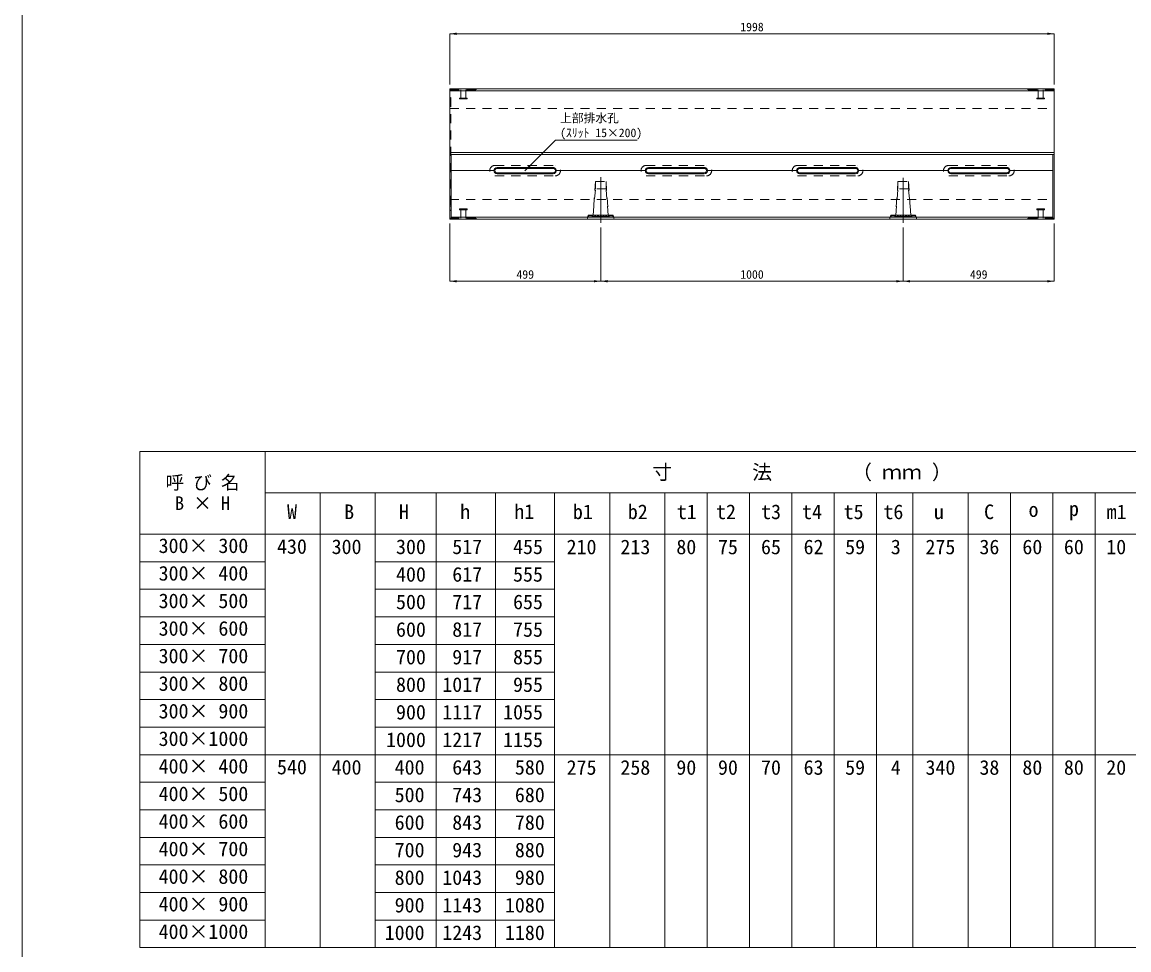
# Model space of a CAD drawing. Units: millimetres at full size. Extents: x 289 to 42849, y -1182 to 27464.
# Drawn here: x 27925 to 31583, y 18213 to 21280 of the extents above; entities that cross this region are included whole.
import ezdxf
from ezdxf.enums import TextEntityAlignment as Align

# ---------------------------------------------------------------- set-up
doc = ezdxf.new("R2010")
doc.units = ezdxf.units.MM
doc.header["$LTSCALE"] = 40
doc.linetypes.add('USER2', pattern=[1.35, 0.75, -0.6])
doc.linetypes.add('USER3', pattern=[28.575, 19.05, -3.175, 3.175, -3.175])
for name, color, linetype, lineweight in [('0_2', 7, 'Continuous', 20), ('ハッチング', 8, 'Continuous', 5), ('側溝', 7, 'Continuous', 5), ('外形線', 27, 'Continuous', 5), ('寸法線', 7, 'Continuous', 9), ('本体', 2, 'Continuous', 9), ('枠', 5, 'Continuous', 5), ('ｲﾝｻｰﾄ', 3, 'USER2', 5)]:
    doc.layers.add(name, color=color, linetype=linetype, lineweight=lineweight)
doc.styles.add('ＭＳ ゴシック', font='')
doc.styles.get('ＭＳ ゴシック').set_extended_font_data('MS Gothic')

# ---------------------------------------------------------------- blocks, each defined once
blk = doc.blocks.new('filled_arrow')
at = {"color": 0, "linetype": 'Continuous', "lineweight": -2}
blk.add_solid([(7.5, 1.25), (0, 0), (7.5, -1.25)], dxfattribs=at)

msp = doc.modelspace()

# ---------------------------------------------------------------- hatches: boundary and pattern name
at = {"layer": 'ハッチング'}
h = msp.add_hatch(dxfattribs=at)
h.set_pattern_fill('USER', color=256, style=0, pattern_type=2)
h.set_pattern_definition([(135, (29957.33, 20420.11), (-0.67352, -0.67352), [])])
h.paths.add_polyline_path([(29797.33, 20642.11), (29797.33, 20639.61), (29807.83, 20639.61, -0.41421), (29809.08, 20638.36), (29809.08, 20636.36, 0.41421), (29810.33, 20635.11), (29864.33, 20635.11, 0.38896), (29865.58, 20636.36), (29865.58, 20638.36, -0.41421), (29866.83, 20639.61), (29877.33, 20639.61), (29877.33, 20642.11), (29863.08, 20642.11), (29863.08, 20637.11), (29856.58, 20637.11), (29856.58, 20642.11), (29854.08, 20642.11), (29854.08, 20637.11), (29847.58, 20637.11), (29847.58, 20642.11), (29845.08, 20642.11), (29845.08, 20637.11), (29838.58, 20637.11), (29838.58, 20642.11), (29836.08, 20642.11), (29836.08, 20637.11), (29829.58, 20637.11), (29829.58, 20642.11), (29827.08, 20642.11), (29827.08, 20637.11), (29820.58, 20637.11), (29820.58, 20642.11), (29818.08, 20642.11), (29818.08, 20637.11), (29811.58, 20637.11), (29811.58, 20642.11)])
h = msp.add_hatch(dxfattribs=at)
h.set_pattern_fill('USER', color=256, style=0, pattern_type=2)
h.set_pattern_definition([(135, (30957.33, 20420.11), (-0.67352, -0.67352), [])])
h.paths.add_polyline_path([(30797.33, 20642.11), (30797.33, 20639.61), (30807.83, 20639.61, -0.41421), (30809.08, 20638.36), (30809.08, 20636.36, 0.41421), (30810.33, 20635.11), (30864.33, 20635.11, 0.38896), (30865.58, 20636.36), (30865.58, 20638.36, -0.41421), (30866.83, 20639.61), (30877.33, 20639.61), (30877.33, 20642.11), (30863.08, 20642.11), (30863.08, 20637.11), (30856.58, 20637.11), (30856.58, 20642.11), (30854.08, 20642.11), (30854.08, 20637.11), (30847.58, 20637.11), (30847.58, 20642.11), (30845.08, 20642.11), (30845.08, 20637.11), (30838.58, 20637.11), (30838.58, 20642.11), (30836.08, 20642.11), (30836.08, 20637.11), (30829.58, 20637.11), (30829.58, 20642.11), (30827.08, 20642.11), (30827.08, 20637.11), (30820.58, 20637.11), (30820.58, 20642.11), (30818.08, 20642.11), (30818.08, 20637.11), (30811.58, 20637.11), (30811.58, 20642.11)])

# ---------------------------------------------------------------- linework, layer by layer
at = {"layer": '0_2', "color": 4, "linetype": 'USER2', "lineweight": 5}
for p, q in [((29423.33, 21055.91), (29338.33, 21055.91)), ((29423.33, 21055.91), (29427.33, 21059.11)), ((31251.32, 21055.91), (31247.32, 21059.11)), ((31251.32, 21055.91), (31336.32, 21055.91)), ((29423.33, 20632.31), (29338.33, 20632.31)), ((29423.33, 20632.31), (29427.33, 20629.11)), ((31251.32, 20632.31), (31247.32, 20629.11)), ((31251.32, 20632.31), (31336.32, 20632.31))]:
    msp.add_line(p, q, dxfattribs=at)
at = {"layer": '0_2', "linetype": 'USER2', "lineweight": 9}
for p, q in [((29819.83, 20753.39), (29812.33, 20642.11)), ((29819.83, 20729.36), (29819.83, 20753.39)), ((29819.83, 20753.39), (29854.83, 20753.39)), ((29819.83, 20728.56), (29819.83, 20753.39)), ((29854.83, 20753.39), (29854.83, 20728.56)), ((29854.83, 20728.56), (29854.83, 20753.39)), ((29854.83, 20753.39), (29862.33, 20642.11)), ((30819.83, 20753.39), (30812.33, 20642.11)), ((30819.83, 20729.36), (30819.83, 20753.39)), ((30819.83, 20753.39), (30854.83, 20753.39)), ((30819.83, 20728.56), (30819.83, 20753.39)), ((30854.83, 20753.39), (30854.83, 20728.56)), ((30854.83, 20728.56), (30854.83, 20753.39)), ((30854.83, 20753.39), (30862.33, 20642.11)), ((29812.33, 20642.11), (29819.83, 20728.56)), ((29854.83, 20728.56), (29819.83, 20728.56)), ((29862.33, 20642.11), (29854.83, 20728.56)), ((30812.33, 20642.11), (30819.83, 20728.56)), ((30854.83, 20728.56), (30819.83, 20728.56)), ((30862.33, 20642.11), (30854.83, 20728.56))]:
    msp.add_line(p, q, dxfattribs=at)
at = {"layer": '0_2', "lineweight": 9}
for p, q in [((29792.33, 20629.11), (29882.33, 20629.11)), ((30792.33, 20629.11), (30882.33, 20629.11))]:
    msp.add_line(p, q, dxfattribs=at)
at = {"layer": '0_2'}
for p, q in [((28314.38, 19860.7), (32347.88, 19860.7)), ((28314.38, 19860.7), (28314.38, 18220.48)), ((28727.79, 19860.7), (28727.79, 18220.48)), ((28727.79, 19724.02), (32074.51, 19724.02)), ((28910.04, 19724.02), (28910.04, 18220.48)), ((29092.28, 19724.02), (29092.28, 18220.48)), ((29293.26, 19724.02), (29293.26, 18220.48)), ((29489.01, 19724.02), (29489.01, 18220.48)), ((29684.76, 19724.02), (29684.76, 18220.48)), ((29867.01, 19724.02), (29867.01, 18220.48)), ((30049.26, 19724.02), (30049.26, 18220.48)), ((30189.26, 19724.02), (30189.26, 18220.48)), ((30329.26, 19724.02), (30329.26, 18220.48)), ((30469.26, 19724.02), (30469.26, 18220.48)), ((30609.26, 19724.02), (30609.26, 18220.48)), ((30749.26, 19724.02), (30749.26, 18220.48)), ((30869.26, 19724.02), (30869.26, 18220.48)), ((31052.26, 19724.02), (31052.26, 18220.48)), ((31192.26, 19724.02), (31192.26, 18220.48)), ((31332.26, 19724.02), (31332.26, 18220.48)), ((31472.26, 19724.02), (31472.26, 18220.48)), ((28314.38, 19587.33), (32347.88, 19587.33)), ((28727.79, 19496.21), (28314.38, 19496.21)), ((29092.28, 19496.21), (29684.76, 19496.21)), ((28727.79, 19405.08), (28314.38, 19405.08)), ((29092.28, 19405.08), (29684.76, 19405.08)), ((28727.79, 19313.96), (28314.38, 19313.96)), ((29092.28, 19313.96), (29684.76, 19313.96)), ((28727.79, 19222.83), (28314.38, 19222.83)), ((29092.28, 19222.83), (29684.76, 19222.83)), ((28727.79, 19131.71), (28314.38, 19131.71)), ((29092.28, 19131.71), (29684.76, 19131.71)), ((28727.79, 19040.59), (28314.38, 19040.59)), ((29092.28, 19040.59), (29684.76, 19040.59)), ((28727.79, 18949.46), (28314.38, 18949.46)), ((29092.28, 18949.46), (29684.76, 18949.46)), ((32347.88, 18858.34), (28314.38, 18858.34)), ((28727.79, 18858.34), (28314.38, 18858.34)), ((28727.79, 18767.22), (28314.38, 18767.22)), ((29092.28, 18767.22), (29684.76, 18767.22)), ((28727.79, 18676.09), (28314.38, 18676.09)), ((29092.28, 18676.09), (29684.76, 18676.09)), ((28727.79, 18584.97), (28314.38, 18584.97)), ((29092.28, 18584.97), (29684.76, 18584.97)), ((28727.79, 18493.85), (28314.38, 18493.85)), ((29092.28, 18493.85), (29684.76, 18493.85)), ((28727.79, 18402.72), (28314.38, 18402.72)), ((29092.28, 18402.72), (29684.76, 18402.72)), ((28727.79, 18311.6), (28314.38, 18311.6)), ((29092.28, 18311.6), (29684.76, 18311.6)), ((28314.38, 18220.48), (32347.88, 18220.48)), ((28727.79, 18220.48), (28314.38, 18220.48))]:
    msp.add_line(p, q, dxfattribs=at)
at = {"layer": '0_2', "lineweight": 9}
for points in [[(29796.33, 20642.11), (29792.33, 20629.11), (29882.33, 20629.11), (29878.33, 20642.11)], [(30796.33, 20642.11), (30792.33, 20629.11), (30882.33, 20629.11), (30878.33, 20642.11)]]:
    msp.add_lwpolyline(points, close=True, dxfattribs=at)
at = {"layer": '側溝', "color": 2, "lineweight": 20}
for p, q in [((29338.33, 21059.11), (31336.32, 21059.11)), ((29338.33, 21059.11), (29338.33, 20629.11)), ((31336.32, 21059.11), (31336.32, 20629.11)), ((29338.33, 20629.11), (31336.32, 20629.11))]:
    msp.add_line(p, q, dxfattribs=at)
at = {"layer": '側溝'}
for p, q in [((29338.33, 21053.11), (31336.32, 21053.11)), ((29342.83, 20842.11), (29342.83, 20629.11)), ((31331.82, 20842.11), (31331.82, 20629.11)), ((29342.83, 20635.11), (31331.82, 20635.11))]:
    msp.add_line(p, q, dxfattribs=at)
at = {"layer": '側溝', "linetype": 'USER2'}
for p, q in [((29338.33, 21032.11), (29341.53, 21030.11)), ((29338.33, 21014.11), (29341.53, 21016.11)), ((29341.53, 21030.11), (29341.53, 20658.12)), ((29487.75, 20806.39), (29686.92, 20806.39)), ((29987.75, 20806.39), (30186.91, 20806.39)), ((30487.74, 20806.39), (30686.91, 20806.39)), ((30987.74, 20806.39), (31186.91, 20806.39)), ((29487.85, 20771.84), (29686.81, 20771.84)), ((29987.85, 20771.84), (30186.81, 20771.84)), ((30487.85, 20771.84), (30686.8, 20771.84)), ((30987.85, 20771.84), (31186.8, 20771.84)), ((29338.33, 20674.12), (29341.53, 20672.11)), ((29338.33, 20656.11), (29341.53, 20658.12))]:
    msp.add_line(p, q, dxfattribs=at)
at = {"layer": '側溝', "linetype": 'USER2', "lineweight": 9}
for p, q in [((29338.33, 20994.11), (31336.32, 20994.11)), ((29338.33, 20694.11), (31336.32, 20694.11))]:
    msp.add_line(p, q, dxfattribs=at)
at = {"layer": '側溝', "color": 2, "lineweight": 9}
for p, q in [((29338.33, 20849.11), (31336.32, 20849.11)), ((29338.33, 20842.11), (31336.32, 20842.11)), ((29342.83, 20789.11), (29484.52, 20789.11)), ((29690.15, 20789.01), (29984.52, 20789.11)), ((30190.15, 20789.11), (30484.51, 20789.11)), ((30690.14, 20789.11), (30984.51, 20789.11)), ((31190.14, 20789.11), (31331.82, 20789.11))]:
    msp.add_line(p, q, dxfattribs=at)
at = {"layer": '側溝', "color": 4}
for p, q in [((29494.83, 20799.43), (29679.83, 20799.43)), ((29994.83, 20799.43), (30179.83, 20799.43)), ((30494.83, 20799.43), (30679.83, 20799.43)), ((30994.83, 20799.43), (31179.82, 20799.43)), ((29494.83, 20778.8), (29679.65, 20778.8)), ((29994.83, 20778.8), (30179.65, 20778.8)), ((30494.83, 20778.8), (30679.65, 20778.8)), ((30994.83, 20778.8), (31179.64, 20778.8))]:
    msp.add_line(p, q, dxfattribs=at)
at = {"layer": '側溝', "color": 2}
for p, q in [((29494.83, 20796.61), (29679.83, 20796.61)), ((29494.83, 20781.61), (29679.68, 20781.61)), ((29994.83, 20796.61), (30179.83, 20796.61)), ((29994.83, 20781.61), (30179.68, 20781.61)), ((30494.83, 20796.61), (30679.83, 20796.61)), ((30494.83, 20781.61), (30679.67, 20781.61)), ((30994.83, 20796.61), (31179.83, 20796.61)), ((30994.83, 20781.61), (31179.67, 20781.61))]:
    msp.add_line(p, q, dxfattribs=at)
at = {"layer": '外形線'}
for p, q in [((29797.33, 20635.11), (29797.33, 20642.11)), ((29797.33, 20642.11), (29811.58, 20642.11)), ((29807.83, 20639.61), (29797.33, 20639.61)), ((29877.33, 20635.11), (29797.33, 20635.11)), ((29809.08, 20636.36), (29809.08, 20638.36)), ((29811.58, 20637.11), (29811.58, 20642.11)), ((29811.58, 20642.11), (29863.08, 20642.11)), ((29811.58, 20637.11), (29818.08, 20637.11)), ((29818.08, 20642.11), (29820.58, 20642.11)), ((29818.08, 20637.11), (29818.08, 20642.11)), ((29820.58, 20637.11), (29820.58, 20642.11)), ((29820.58, 20637.11), (29827.08, 20637.11)), ((29827.08, 20642.11), (29829.58, 20642.11)), ((29827.08, 20637.11), (29827.08, 20642.11)), ((29829.58, 20637.11), (29829.58, 20642.11)), ((29829.58, 20637.11), (29836.08, 20637.11)), ((29836.08, 20642.11), (29838.58, 20642.11)), ((29836.08, 20637.11), (29836.08, 20642.11)), ((29838.58, 20637.11), (29838.58, 20642.11)), ((29838.58, 20637.11), (29845.08, 20637.11)), ((29845.08, 20642.11), (29847.58, 20642.11)), ((29845.08, 20637.11), (29845.08, 20642.11)), ((29847.58, 20637.11), (29847.58, 20642.11)), ((29847.58, 20637.11), (29854.08, 20637.11)), ((29854.08, 20642.11), (29856.58, 20642.11)), ((29854.08, 20637.11), (29854.08, 20642.11)), ((29856.58, 20637.11), (29856.58, 20642.11)), ((29856.58, 20637.11), (29863.08, 20637.11)), ((29863.08, 20642.11), (29877.33, 20642.11)), ((29863.08, 20637.11), (29863.08, 20642.11)), ((29865.58, 20636.36), (29865.58, 20638.36)), ((29866.83, 20639.61), (29877.33, 20639.61)), ((29877.33, 20642.11), (29877.33, 20635.11)), ((30797.33, 20635.11), (30797.33, 20642.11)), ((30797.33, 20642.11), (30811.58, 20642.11)), ((30807.83, 20639.61), (30797.33, 20639.61)), ((30877.33, 20635.11), (30797.33, 20635.11)), ((30809.08, 20636.36), (30809.08, 20638.36)), ((30811.58, 20637.11), (30811.58, 20642.11)), ((30811.58, 20642.11), (30863.08, 20642.11)), ((30811.58, 20637.11), (30818.08, 20637.11)), ((30818.08, 20642.11), (30820.58, 20642.11)), ((30818.08, 20637.11), (30818.08, 20642.11)), ((30820.58, 20637.11), (30820.58, 20642.11)), ((30820.58, 20637.11), (30827.08, 20637.11)), ((30827.08, 20642.11), (30829.58, 20642.11)), ((30827.08, 20637.11), (30827.08, 20642.11)), ((30829.58, 20637.11), (30829.58, 20642.11)), ((30829.58, 20637.11), (30836.08, 20637.11)), ((30836.08, 20642.11), (30838.58, 20642.11)), ((30836.08, 20637.11), (30836.08, 20642.11)), ((30838.58, 20637.11), (30838.58, 20642.11)), ((30838.58, 20637.11), (30845.08, 20637.11)), ((30845.08, 20642.11), (30847.58, 20642.11)), ((30845.08, 20637.11), (30845.08, 20642.11)), ((30847.58, 20637.11), (30847.58, 20642.11)), ((30847.58, 20637.11), (30854.08, 20637.11)), ((30854.08, 20642.11), (30856.58, 20642.11)), ((30854.08, 20637.11), (30854.08, 20642.11)), ((30856.58, 20637.11), (30856.58, 20642.11)), ((30856.58, 20637.11), (30863.08, 20637.11)), ((30863.08, 20642.11), (30877.33, 20642.11)), ((30863.08, 20637.11), (30863.08, 20642.11)), ((30865.58, 20636.36), (30865.58, 20638.36)), ((30866.83, 20639.61), (30877.33, 20639.61)), ((30877.33, 20642.11), (30877.33, 20635.11))]:
    msp.add_line(p, q, dxfattribs=at)
for centre, start, end in [((29807.83, 20638.36), 0, 90), ((29810.33, 20636.36), 180, 270), ((29864.33, 20636.36), 270, 0), ((29866.83, 20638.36), 90, 180), ((30807.83, 20638.36), 0, 90), ((30810.33, 20636.36), 180, 270), ((30864.33, 20636.36), 270, 0), ((30866.83, 20638.36), 90, 180)]:
    msp.add_arc(centre, 1.25, start, end, dxfattribs=at)
at = {"layer": '寸法線'}
for p, q in [((29338.33, 21241.52), (31336.32, 21241.52)), ((29338.33, 21074.11), (29338.33, 21241.52)), ((31336.32, 21074.11), (31336.32, 21241.52)), ((29338.33, 20614.11), (29338.33, 20423.47)), ((29837.33, 20601.35), (29837.33, 20423.47)), ((29837.33, 20601.35), (29837.33, 20423.47)), ((30837.33, 20601.35), (30837.33, 20423.47)), ((30837.33, 20601.35), (30837.33, 20423.47)), ((31336.32, 20614.11), (31336.32, 20423.47)), ((29338.33, 20423.47), (29837.33, 20423.47)), ((29837.33, 20423.47), (30837.33, 20423.47)), ((30837.33, 20423.47), (31336.32, 20423.47))]:
    msp.add_line(p, q, dxfattribs=at)
at = {"layer": '寸法線', "linetype": 'USER3'}
for p, q in [((29837.33, 20767.83), (29837.33, 20616.35)), ((30837.33, 20765.57), (30837.33, 20616.35))]:
    msp.add_line(p, q, dxfattribs=at)
at = {"layer": '寸法線'}
msp.add_lwpolyline([(29586.72, 20788.52), (29688.01, 20889.81), (29957.78, 20889.81)], dxfattribs=at)
at = {"layer": '本体', "color": 7, "linetype": 'USER2', "lineweight": 5}
for centre, start, end in [((29487.75, 20789.12), 90, 270.35101), ((29686.92, 20789.11), 269.64801, 89.99902), ((29987.75, 20789.12), 90, 270.35101), ((30186.91, 20789.11), 269.64801, 89.99902), ((30487.74, 20789.12), 90, 270.35101), ((30686.91, 20789.11), 269.64801, 89.99902), ((30987.74, 20789.12), 90, 270.35101), ((31186.91, 20789.11), 269.64801, 89.99902)]:
    msp.add_arc(centre, 17.27, start, end, dxfattribs=at)
at = {"layer": '本体', "color": 4, "lineweight": 5}
for centre, start, end in [((29494.83, 20789.11), 90, 270), ((29679.83, 20789.11), 268.99771, 89.99902), ((29994.83, 20789.11), 90, 270), ((30179.83, 20789.11), 268.99771, 89.99902), ((30494.83, 20789.11), 90, 270), ((30679.83, 20789.11), 268.99771, 89.99902), ((30994.83, 20789.11), 90, 270), ((31179.82, 20789.11), 268.99771, 89.99902)]:
    msp.add_arc(centre, 10.31, start, end, dxfattribs=at)
at = {"layer": '本体', "lineweight": 5}
for centre, start, end in [((29494.83, 20789.11), 90, 270), ((29679.83, 20789.11), 268.82457, 89.99902), ((29994.83, 20789.11), 90, 270), ((30179.83, 20789.11), 268.82457, 89.99902), ((30494.83, 20789.11), 90, 270), ((30679.83, 20789.11), 268.82457, 89.99902), ((30994.83, 20789.11), 90, 270), ((31179.82, 20789.11), 268.82457, 89.99902)]:
    msp.add_arc(centre, 7.5, start, end, dxfattribs=at)
at = {"layer": '枠', "lineweight": 20}
msp.add_line((27924.83, 23594), (27924.83, 16594), dxfattribs=at)
at = {"layer": 'ｲﾝｻｰﾄ'}
for p, q in [((29374.83, 21055.91), (29374.83, 21028.91)), ((29391.83, 21055.91), (29391.83, 21028.91)), ((31282.82, 21055.91), (31282.82, 21028.91)), ((31299.82, 21055.91), (31299.82, 21028.91)), ((29395.83, 21028.91), (29370.83, 21028.91)), ((29370.83, 21028.91), (29370.83, 21025.91)), ((29395.83, 21025.91), (29370.83, 21025.91)), ((29395.83, 21028.91), (29395.83, 21025.91)), ((31278.82, 21028.91), (31278.82, 21025.91)), ((31278.82, 21028.91), (31303.82, 21028.91)), ((31278.82, 21025.91), (31303.82, 21025.91)), ((31303.82, 21028.91), (31303.82, 21025.91)), ((29395.83, 20662.31), (29370.83, 20662.31)), ((29370.83, 20659.31), (29370.83, 20662.31)), ((29395.83, 20659.31), (29370.83, 20659.31)), ((29374.83, 20632.31), (29374.83, 20659.31)), ((29391.83, 20632.31), (29391.83, 20659.31)), ((29395.83, 20659.31), (29395.83, 20662.31)), ((31278.82, 20659.31), (31278.82, 20662.31)), ((31278.82, 20662.31), (31303.82, 20662.31)), ((31278.82, 20659.31), (31303.82, 20659.31)), ((31282.82, 20632.31), (31282.82, 20659.31)), ((31299.82, 20632.31), (31299.82, 20659.31)), ((31303.82, 20659.31), (31303.82, 20662.31))]:
    msp.add_line(p, q, dxfattribs=at)

# ---------------------------------------------------------------- block references
at = {"layer": '寸法線', "xscale": 3, "yscale": 3}
for p in [(29338.33, 21241.52), (29338.33, 20423.47), (29837.33, 20423.47), (30837.33, 20423.47)]:
    msp.add_blockref('filled_arrow', p, dxfattribs=at)
for p, rotation in [((31336.32, 21241.52), 180), ((29586.72, 20788.52), 45), ((29837.33, 20423.47), 180), ((30837.33, 20423.47), 180), ((31336.32, 20423.47), 180)]:
    msp.add_blockref('filled_arrow', p, dxfattribs=dict(at, rotation=rotation))

# ---------------------------------------------------------------- texts
at = {"layer": '0_2', "style": 'ＭＳ ゴシック'}
for s, height, p in [('寸\u3000\u3000\u3000\u3000法\u3000\u3000\u3000\u3000（ ｍｍ ）', 48.42, (30502.75, 19792.36)), ('呼 び 名', 44.86, (28521.08, 19758.19)), ('B × H', 44.86, (28521.08, 19689.85))]:
    msp.add_text(s, height=height, dxfattribs=at).set_placement(p, align=Align.MIDDLE_CENTER)
for s, p in [('W', (28800.56, 19622.57)), ('B', (28989.29, 19622.57)), ('H', (29170.33, 19622.57)), ('h', (29372.72, 19622.57)), ('h1', (29551.57, 19623.25)), ('b1', (29745.39, 19622.57)), ('b2', (29926.96, 19622.57)), ('t1', (30088.85, 19622.57)), ('t2', (30218.49, 19622.57)), ('t3', (30367.44, 19622.57)), ('t4', (30502.77, 19622.57)), ('t5', (30640.15, 19622.57)), ('t6', (30771.78, 19622.57)), ('C', (31104.5, 19622.57)), ('p', (31385.15, 19632.82)), ('m1', (31509.69, 19622.57)), ('u', (30938.98, 19622.57)), ('o', (31251.52, 19629.92)), ('300× 300', (28375.93, 19510.5)), ('430', (28767.33, 19507.93)), ('300', (28947.89, 19507.1)), (' 300', (29127.73, 19506.97)), (' 517', (29313.65, 19506.97)), (' 455', (29514.62, 19506.97)), ('210', (29724.55, 19506.45)), ('213', (29902.39, 19506.45)), ('80', (30087.32, 19506.45)), ('75', (30224.98, 19506.45)), ('65', (30367.19, 19506.45)), ('62', (30507.96, 19506.45)), ('59', (30645.34, 19506.45)), ('3', (30796.34, 19506.45)), ('275', (30910.76, 19506.45)), ('36', (31089.15, 19506.45)), ('60', (31231.12, 19506.45)), ('60', (31368.37, 19506.45)), ('10', (31508.37, 19506.45)), ('300× 400', (28375.93, 19419.37)), (' 400', (29127.73, 19415.84)), (' 617', (29313.65, 19415.84)), (' 555', (29514.62, 19415.84)), ('300× 500', (28375.93, 19328.25)), (' 500', (29127.73, 19324.72)), (' 717', (29313.65, 19324.72)), (' 655', (29514.62, 19324.72)), (' 600', (29127.73, 19233.6)), (' 817', (29313.65, 19233.6)), (' 755', (29514.62, 19233.6)), ('300× 700', (28375.93, 19146)), (' 700', (29127.73, 19142.47)), (' 917', (29313.65, 19142.47)), (' 855', (29514.62, 19142.47)), ('300× 800', (28375.93, 19054.88)), (' 800', (29127.73, 19051.35)), ('1017', (29313.65, 19051.35)), (' 955', (29514.62, 19051.35)), ('300× 900', (28375.93, 18963.76)), (' 900', (29127.73, 18960.23)), ('1117', (29313.65, 18960.23)), ('1055', (29514.62, 18960.23)), ('300×1000', (28375.93, 18872.63)), ('1000', (29127.73, 18869.1)), ('1217', (29313.65, 18869.1)), ('1155', (29514.62, 18869.1)), ('400× 400', (28375.93, 18781.51)), ('540', (28767.33, 18778.94)), ('400', (28947.89, 18778.11)), (' 400', (29123.31, 18777.98)), (' 643', (29313.65, 18777.98)), (' 580', (29520.64, 18777.98)), ('275', (29724.55, 18777.46)), ('258', (29902.39, 18777.46)), ('90', (30087.32, 18777.46)), ('90', (30224.98, 18777.46)), ('70', (30367.19, 18777.46)), ('63', (30507.96, 18777.46)), ('59', (30645.34, 18777.46)), ('4', (30796.34, 18777.46)), ('340', (30910.76, 18777.46)), ('38', (31089.15, 18777.46)), ('80', (31231.12, 18777.46)), ('80', (31368.37, 18777.46)), ('20', (31508.37, 18777.46)), ('400× 500', (28375.93, 18690.39)), (' 500', (29123.31, 18686.86)), (' 743', (29313.65, 18686.86)), (' 680', (29520.64, 18686.86)), ('400× 600', (28375.93, 18599.26)), (' 600', (29123.31, 18595.73)), (' 843', (29313.65, 18595.73)), (' 780', (29520.64, 18595.73)), ('400× 700', (28375.93, 18508.14)), (' 700', (29123.31, 18504.61)), (' 943', (29313.65, 18504.61)), (' 880', (29520.64, 18504.61)), ('400× 800', (28375.93, 18417.01)), (' 800', (29123.31, 18413.49)), ('1043', (29313.65, 18413.49)), (' 980', (29520.64, 18413.49)), ('400× 900', (28375.93, 18325.88)), (' 900', (29123.31, 18322.35)), ('1143', (29313.65, 18322.35)), ('1080', (29520.64, 18322.35)), ('400×1000', (28375.93, 18234.76)), ('1000', (29123.31, 18231.23)), ('1243', (29313.65, 18231.23)), ('1180', (29520.64, 18231.23))]:
    msp.add_text(s, height=48.42, dxfattribs=at).set_placement(p, align=Align.BOTTOM_LEFT)
msp.add_text('300× 600', height=48.42, rotation=0.001, dxfattribs=at).set_placement((28375.93, 19237.12), align=Align.BOTTOM_LEFT)
at = {"layer": '寸法線', "style": 'ＭＳ ゴシック'}
for s, p in [('1998', (30337.33, 21264.02)), ('499', (29587.83, 20445.97)), ('1000', (30337.33, 20445.97)), ('499', (31086.82, 20445.97))]:
    msp.add_text(s, height=28.48, dxfattribs=at).set_placement(p, align=Align.MIDDLE_CENTER)
for s, p in [('上部排水孔', (29703.01, 20940.01)), ('(ｽﾘｯﾄ 15×200)', (29703.01, 20891.26))]:
    msp.add_text(s, height=28.48, dxfattribs=at).set_placement(p, align=Align.BOTTOM_LEFT)

doc.saveas('drawing.dxf')
